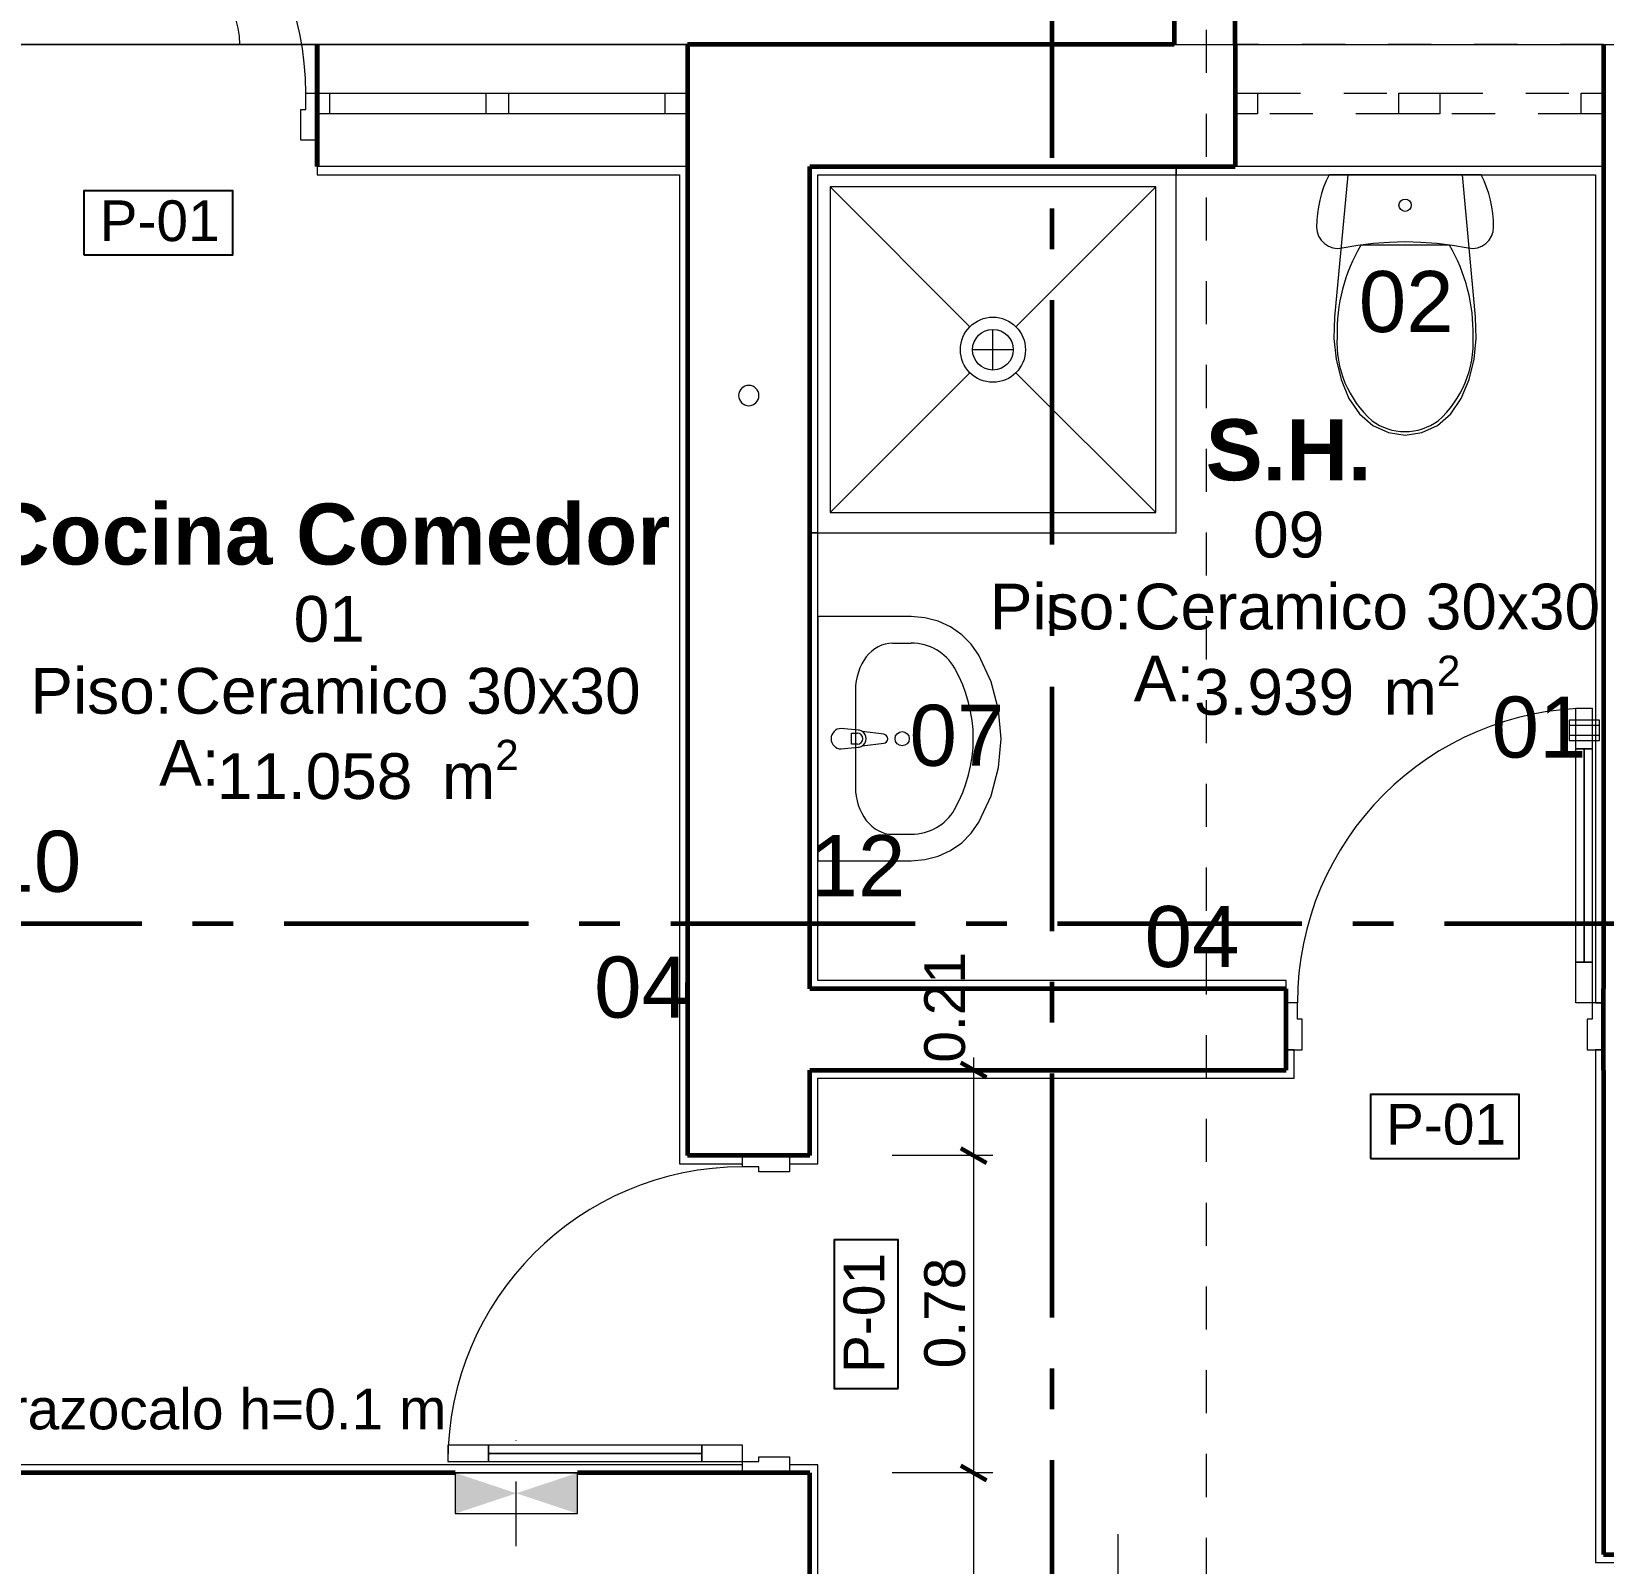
# Model space of a CAD drawing. Header units: metres. Extents: x -41 to 412, y -15 to 25.
# Drawn here: x -17.749 to -13.887, y 13.274 to 17.039 of the extents above; entities that cross this region are included whole.
import ezdxf

# ---------------------------------------------------------------- set-up
doc = ezdxf.new("R2010")
doc.units = ezdxf.units.M
doc.header["$MEASUREMENT"] = 0
for name, pattern in [('Dashed', [0.211667, 0.105833, -0.105833]), ('Dot & Dashed', [0.335139, 0.15875, -0.088194, 0, -0.088194]), ('Hidden Line', [0.15875, 0.105833, -0.052917]), ('Linea punta', [0.85, 0.6, -0.125, 0, -0.125])]:
    doc.linetypes.add(name, pattern=pattern)
for name, color, linetype in [('Annotation - Label', 7, 'Continuous'), ('Dimensioning - General', 7, 'Continuous'), ('Interior - Furniture', 7, 'Continuous'), ('Interior - Lamp', 7, 'Continuous'), ('Interior - Stair & Railing', 7, 'Continuous'), ('Marker - Section', 7, 'Continuous'), ('Model Unit - Zone', 7, 'Continuous'), ('Shell - Roof', 7, 'Continuous'), ('Structural - Bearing', 7, 'Continuous')]:
    doc.layers.add(name, color=color, linetype=linetype)
doc.styles.add('GENERATED_STYLE_1', font='')
doc.styles.add('GENERATED_STYLE_2', font='arial.ttf')
doc.styles.get('GENERATED_STYLE_1').set_extended_font_data('Arial', bold=True)
doc.dimstyles.new('GENERATED_STYLE__3', dxfattribs={"dimtxt": 0.1, "dimasz": 0.0475, "dimexe": 0.18, "dimexo": 0.2, "dimgap": 0.09, "dimtad": 1, "dimzin": 0, "dimdsep": 46, "dimtxsty": 'GENERATED_STYLE_2', "dimblk": 'ARROWHEAD_2', "dimblk1": 'ARROWHEAD_2', "dimblk2": 'ARROWHEAD_2', "dimcen": 0.09, "dimclrd": 256, "dimclre": 256, "dimclrt": 5, "dimazin": 0, "dimtfac": 1, "dimtdec": 4, "dimtmove": 0, "dimatfit": 3, "dimfxl": 1, "dimtolj": 1, "dimtzin": 0, "dimarcsym": 0})
doc.dimstyles.new('GENERATED_STYLE__4', dxfattribs={"dimtxt": 0.1, "dimasz": 0.0475, "dimexe": 0.18, "dimexo": 0.2, "dimgap": 0.09, "dimtad": 1, "dimtih": 1, "dimtoh": 1, "dimzin": 0, "dimdsep": 46, "dimtxsty": 'GENERATED_STYLE_2', "dimblk": 'ARROWHEAD_2', "dimblk1": 'ARROWHEAD_2', "dimblk2": 'ARROWHEAD_2', "dimcen": 0.09, "dimclrd": 256, "dimclre": 256, "dimclrt": 5, "dimazin": 0, "dimtfac": 1, "dimtdec": 4, "dimtmove": 0, "dimatfit": 3, "dimfxl": 1, "dimtolj": 1, "dimtzin": 0, "dimarcsym": 0})
doc.dimstyles.new('GENERATED_STYLE__6', dxfattribs={"dimtxt": 0.18, "dimasz": 0.1368, "dimexe": 0.18, "dimexo": 0.0625, "dimgap": 0.09, "dimtad": 0, "dimtih": 1, "dimtoh": 1, "dimdec": 4, "dimzin": 0, "dimdsep": 46, "dimcen": 0.09, "dimadec": 0, "dimazin": 0, "dimtfac": 1, "dimtdec": 4, "dimtmove": 0, "dimatfit": 3, "dimldrblk": 'ARROWHEAD_11', "dimfxl": 1, "dimtolj": 1, "dimtzin": 0, "dimarcsym": 0})

# ---------------------------------------------------------------- blocks, each defined once
blk = doc.blocks.new('*D30')
at = {"layer": 'Dimensioning - General', "color": 7, "linetype": 'Continuous', "lineweight": 60, "transparency": 16777216}
for p, q in [((-20.2912, 16.725), (-20.2287, 16.6889)), ((-20.2912, 13.515), (-20.2287, 13.4789))]:
    blk.add_line(p, q, dxfattribs=at)
at = {"layer": 'Dimensioning - General', "color": 151, "linetype": 'Continuous', "lineweight": 20, "true_color": 0x80c2ff, "transparency": 16777216}
for p, q in [((-20.0599, 16.7069), (-20.3068, 16.7069)), ((-20.2599, 13.4969), (-20.2599, 16.7069)), ((-20.0599, 13.4969), (-20.3068, 13.4969))]:
    blk.add_line(p, q, dxfattribs=at)
at = {"layer": 'Dimensioning - General', "color": 5, "lineweight": 25, "transparency": 16777216, "insert": (-20.2799, 14.9689), "char_height": 0.1, "attachment_point": 7, "rotation": 90, "style": 'GENERATED_STYLE_2'}
blk.add_mtext('\\A1;3.21', dxfattribs=at)
blk = doc.blocks.new('ARROWHEAD_2')
at = {"color": 0, "linetype": 'Continuous', "lineweight": 0}
for p, q in [((0, 0), (-1, 0)), ((-0.378, -0.655), (0.378, 0.655))]:
    blk.add_line(p, q, dxfattribs=at)
blk = doc.blocks.new('*D31')
at = {"layer": 'Dimensioning - General', "color": 151, "linetype": 'Continuous', "lineweight": 20, "true_color": 0x80c2ff, "transparency": 16777216}
for p, q in [((-20.0599, 17.0069), (-20.3068, 17.0069)), ((-20.2599, 16.7069), (-20.2599, 17.0069)), ((-20.0599, 16.7069), (-20.3068, 16.7069))]:
    blk.add_line(p, q, dxfattribs=at)
at = {"layer": 'Dimensioning - General', "color": 7, "linetype": 'Continuous', "lineweight": 60, "transparency": 16777216}
for p, q in [((-20.2912, 17.025), (-20.2287, 16.9889)), ((-20.2912, 16.725), (-20.2287, 16.6889))]:
    blk.add_line(p, q, dxfattribs=at)
at = {"layer": 'Dimensioning - General', "color": 5, "lineweight": 25, "transparency": 16777216, "insert": (-20.2799, 16.7618), "char_height": 0.1, "attachment_point": 7, "rotation": 90, "style": 'GENERATED_STYLE_2'}
blk.add_mtext('\\A1;0.3', dxfattribs=at)
blk = doc.blocks.new('*D32')
at = {"layer": 'Dimensioning - General', "color": 7, "linetype": 'Continuous', "lineweight": 60, "transparency": 16777216}
for p, q in [((-20.2912, 19.8658), (-20.2287, 19.8297)), ((-20.2912, 17.025), (-20.2287, 16.9889))]:
    blk.add_line(p, q, dxfattribs=at)
at = {"layer": 'Dimensioning - General', "color": 151, "linetype": 'Continuous', "lineweight": 20, "true_color": 0x80c2ff, "transparency": 16777216}
for p, q in [((-20.0599, 19.8478), (-20.3068, 19.8478)), ((-20.2599, 17.0069), (-20.2599, 19.8478)), ((-20.0599, 17.0069), (-20.3068, 17.0069))]:
    blk.add_line(p, q, dxfattribs=at)
at = {"layer": 'Dimensioning - General', "color": 5, "lineweight": 25, "transparency": 16777216, "char_height": 0.1, "attachment_point": 7, "rotation": 90, "style": 'GENERATED_STYLE_2'}
for s, insert in [('\\A1;0.15', (-20.2799, 19.5637)), ('\\A1;2.84', (-20.2799, 18.2943))]:
    blk.add_mtext(s, dxfattribs=dict(at, insert=insert))
blk = doc.blocks.new('*D34')
at = {"layer": 'Dimensioning - General', "color": 7, "linetype": 'Continuous', "lineweight": 60, "transparency": 16777216}
for p, q in [((-14.7744, 17.4711), (-14.8104, 17.4086)), ((-13.8694, 17.4711), (-13.9054, 17.4086))]:
    blk.add_line(p, q, dxfattribs=at)
at = {"layer": 'Dimensioning - General', "color": 151, "linetype": 'Continuous', "lineweight": 20, "true_color": 0x80c2ff, "transparency": 16777216}
for p, q in [((-14.7924, 17.2399), (-14.7924, 17.4867)), ((-13.8874, 17.2399), (-13.8874, 17.4867)), ((-14.823, 17.4399), (-14.7924, 17.4399)), ((-14.7924, 17.4399), (-13.8874, 17.4399))]:
    blk.add_line(p, q, dxfattribs=at)
at = {"layer": 'Dimensioning - General', "color": 5, "lineweight": 25, "transparency": 16777216, "insert": (-14.4729, 17.4599), "char_height": 0.1, "attachment_point": 7, "style": 'GENERATED_STYLE_2'}
blk.add_mtext('\\A1;0.91', dxfattribs=at)
blk = doc.blocks.new('*D35')
at = {"layer": 'Dimensioning - General', "color": 7, "linetype": 'Continuous', "lineweight": 60, "transparency": 16777216}
for p, q in [((-13.8694, 17.4711), (-13.9054, 17.4086)), ((-13.5694, 17.4711), (-13.6054, 17.4086))]:
    blk.add_line(p, q, dxfattribs=at)
at = {"layer": 'Dimensioning - General', "color": 151, "linetype": 'Continuous', "lineweight": 20, "true_color": 0x80c2ff, "transparency": 16777216}
for p, q in [((-13.8874, 17.2399), (-13.8874, 17.4867)), ((-13.5874, 17.2399), (-13.5874, 17.4867)), ((-13.8874, 17.4399), (-13.5874, 17.4399))]:
    blk.add_line(p, q, dxfattribs=at)
at = {"layer": 'Dimensioning - General', "color": 5, "lineweight": 25, "transparency": 16777216, "insert": (-13.8325, 17.4599), "char_height": 0.1, "attachment_point": 7, "style": 'GENERATED_STYLE_2'}
blk.add_mtext('\\A1;0.3', dxfattribs=at)
blk = doc.blocks.new('*D42')
at = {"layer": 'Dimensioning - General', "color": 151, "linetype": 'Continuous', "lineweight": 20, "true_color": 0x80c2ff, "transparency": 16777216}
for p, q in [((-15.3879, 13.4969), (-15.6347, 13.4969)), ((-15.4347, 11.4669), (-15.4347, 13.4969)), ((-15.3879, 11.4669), (-15.6347, 11.4669))]:
    blk.add_line(p, q, dxfattribs=at)
at = {"layer": 'Dimensioning - General', "color": 7, "linetype": 'Continuous', "lineweight": 60, "transparency": 16777216}
for p, q in [((-15.466, 13.515), (-15.4035, 13.4789)), ((-15.466, 11.485), (-15.4035, 11.4489))]:
    blk.add_line(p, q, dxfattribs=at)
at = {"layer": 'Dimensioning - General', "color": 5, "lineweight": 25, "transparency": 16777216, "insert": (-15.4547, 12.3489), "char_height": 0.1, "attachment_point": 7, "rotation": 90, "style": 'GENERATED_STYLE_2'}
blk.add_mtext('\\A1;2.03', dxfattribs=at)
blk = doc.blocks.new('*D43')
at = {"layer": 'Dimensioning - General', "color": 7, "linetype": 'Continuous', "lineweight": 60, "transparency": 16777216}
for p, q in [((-15.466, 14.295), (-15.4035, 14.2589)), ((-15.466, 13.515), (-15.4035, 13.4789))]:
    blk.add_line(p, q, dxfattribs=at)
at = {"layer": 'Dimensioning - General', "color": 151, "linetype": 'Continuous', "lineweight": 20, "true_color": 0x80c2ff, "transparency": 16777216}
for p, q in [((-15.3879, 14.2769), (-15.6347, 14.2769)), ((-15.4347, 13.4969), (-15.4347, 14.2769)), ((-15.3879, 13.4969), (-15.6347, 13.4969))]:
    blk.add_line(p, q, dxfattribs=at)
at = {"layer": 'Dimensioning - General', "color": 5, "lineweight": 25, "transparency": 16777216, "insert": (-15.4547, 13.7539), "char_height": 0.1, "attachment_point": 7, "rotation": 90, "style": 'GENERATED_STYLE_2'}
blk.add_mtext('\\A1;0.78', dxfattribs=at)
blk = doc.blocks.new('*D44')
at = {"layer": 'Dimensioning - General', "color": 151, "linetype": 'Continuous', "lineweight": 20, "true_color": 0x80c2ff, "transparency": 16777216}
for p, q in [((-15.3879, 14.4869), (-15.6347, 14.4869)), ((-15.4347, 14.4869), (-15.4347, 14.5175)), ((-15.4347, 14.2769), (-15.4347, 14.4869)), ((-15.3879, 14.2769), (-15.6347, 14.2769))]:
    blk.add_line(p, q, dxfattribs=at)
at = {"layer": 'Dimensioning - General', "color": 7, "linetype": 'Continuous', "lineweight": 60, "transparency": 16777216}
for p, q in [((-15.4035, 14.4689), (-15.466, 14.505)), ((-15.466, 14.295), (-15.4035, 14.2589))]:
    blk.add_line(p, q, dxfattribs=at)
at = {"layer": 'Dimensioning - General', "color": 5, "lineweight": 25, "transparency": 16777216, "insert": (-15.4547, 14.505), "char_height": 0.1, "attachment_point": 7, "rotation": 90, "style": 'GENERATED_STYLE_2'}
blk.add_mtext('\\A1;0.21', dxfattribs=at)
blk = doc.blocks.new('ARROWHEAD_11')
at = {"color": 0, "linetype": 'Continuous', "lineweight": 0}
blk.add_line((0, 0), (-1, 0), dxfattribs=at)
at = {"color": 0, "linetype": 'Continuous', "lineweight": 0, "const_width": 0.25, "flags": 128}
blk.add_lwpolyline([(-0.125, 0, 1), (0.125, 0, 1)], format="xyb", close=True, dxfattribs=at)

msp = doc.modelspace()

# ---------------------------------------------------------------- hatches: boundary and pattern name
at = {"layer": 'Structural - Bearing', "linetype": 'Continuous', "lineweight": 0, "true_color": 0x000000}
for points in [[(-16.5582, 13.4469), (-16.7082, 13.4969), (-16.7082, 13.3969)], [(-16.5582, 13.4469), (-16.4082, 13.3969), (-16.4082, 13.4969)]]:
    msp.add_hatch(color=18, dxfattribs=at).paths.add_polyline_path(points)

# ---------------------------------------------------------------- linework, layer by layer
at = {"layer": 'Interior - Furniture', "color": 6, "linetype": 'Continuous', "lineweight": 20}
for p, q in [((-14.9874, 16.6569), (-15.7874, 16.6569)), ((-15.7874, 16.6569), (-15.7874, 15.8569)), ((-15.7874, 16.6569), (-15.444, 16.3135)), ((-14.9874, 16.6569), (-15.3308, 16.3135)), ((-14.9874, 15.8569), (-14.9874, 16.6569)), ((-14.3749, 16.5139), (-14.4838, 16.5139)), ((-14.266, 16.5139), (-14.3749, 16.5139)), ((-15.3874, 16.2069), (-15.3874, 16.3069)), ((-15.3374, 16.2569), (-15.4374, 16.2569)), ((-15.7874, 15.8569), (-15.444, 16.2003)), ((-14.9874, 15.8569), (-15.3308, 16.2003)), ((-15.7874, 15.8569), (-14.9874, 15.8569)), ((-15.6341, 15.5358), (-15.5883, 15.5358)), ((-15.7251, 15.4199), (-15.7251, 15.1822)), ((-15.7352, 15.3147), (-15.7203, 15.3147)), ((-15.7352, 15.2875), (-15.7352, 15.3147)), ((-15.7203, 15.2875), (-15.7352, 15.2875)), ((-15.6341, 15.0663), (-15.5883, 15.0663))]:
    msp.add_line(p, q, dxfattribs=at)
at = {"layer": 'Interior - Furniture', "color": 104, "linetype": 'Hidden Line', "lineweight": 13, "true_color": 0x029e21}
for p, q in [((-13.8974, 15.3338), (-13.9722, 15.3338)), ((-13.8974, 15.3088), (-13.9722, 15.3088))]:
    msp.add_line(p, q, dxfattribs=at)
at = {"layer": 'Interior - Furniture', "color": 55, "linetype": 'Continuous', "lineweight": 13, "true_color": 0xa2a233}
for p, q in [((-15.8374, 15.0405), (-15.8374, 15.0403)), ((-15.8374, 15.0405), (-15.8344, 15.0405)), ((-15.8374, 15.0403), (-15.8374, 15.0397)), ((-15.8374, 15.0397), (-15.8374, 15.0388)), ((-15.8374, 15.0388), (-15.8374, 15.0376)), ((-15.8374, 15.0376), (-15.8374, 15.0361)), ((-15.8374, 15.0361), (-15.8374, 15.0343)), ((-15.8374, 15.0343), (-15.8374, 15.0324)), ((-15.8374, 15.0324), (-15.8374, 15.0305)), ((-15.8374, 15.0305), (-15.8374, 14.9305)), ((-15.8374, 15.0305), (-15.8344, 15.0305)), ((-15.8344, 15.0405), (-15.8344, 15.0403)), ((-15.8344, 15.0403), (-15.8344, 15.0397)), ((-15.8344, 15.0397), (-15.8344, 15.0388)), ((-15.8344, 15.0388), (-15.8344, 15.0376)), ((-15.8344, 15.0376), (-15.8344, 15.0361)), ((-15.8344, 15.0361), (-15.8344, 15.0343)), ((-15.8344, 15.0343), (-15.8344, 15.0324)), ((-15.8344, 15.0324), (-15.8344, 15.0305)), ((-15.8344, 15.0305), (-15.8344, 14.9305)), ((-15.8334, 15.0157), (-15.8344, 15.0157)), ((-15.8344, 14.9817), (-15.8344, 15.0157)), ((-15.8334, 14.9817), (-15.8334, 15.0157)), ((-15.8334, 14.9817), (-15.8344, 14.9817)), ((-15.8334, 14.9797), (-15.8344, 14.9797)), ((-15.8344, 14.9457), (-15.8344, 14.9797)), ((-15.8334, 14.9457), (-15.8344, 14.9457)), ((-15.8334, 14.9457), (-15.8334, 14.9797)), ((-15.8374, 14.9305), (-15.8374, 14.9285)), ((-15.8374, 14.9305), (-15.8344, 14.9305)), ((-15.8374, 14.9285), (-15.8374, 14.9267)), ((-15.8374, 14.9267), (-15.8374, 14.9249)), ((-15.8374, 14.9249), (-15.8374, 14.9234)), ((-15.8374, 14.9234), (-15.8374, 14.9222)), ((-15.8374, 14.9222), (-15.8374, 14.9213)), ((-15.8374, 14.9213), (-15.8374, 14.9207)), ((-15.8374, 14.9207), (-15.8374, 14.9205)), ((-15.8374, 14.9205), (-15.8344, 14.9205)), ((-15.8344, 14.9305), (-15.8344, 14.9285)), ((-15.8344, 14.9285), (-15.8344, 14.9267)), ((-15.8344, 14.9267), (-15.8344, 14.9249)), ((-15.8344, 14.9249), (-15.8344, 14.9234)), ((-15.8344, 14.9234), (-15.8344, 14.9222)), ((-15.8344, 14.9222), (-15.8344, 14.9213)), ((-15.8344, 14.9213), (-15.8344, 14.9207)), ((-15.8344, 14.9207), (-15.8344, 14.9205)), ((-16.1404, 14.7222), (-16.1404, 14.7221)), ((-16.1374, 14.7222), (-16.1404, 14.7222)), ((-16.1404, 14.7221), (-16.1404, 14.7215)), ((-16.1404, 14.7215), (-16.1404, 14.7206)), ((-16.1404, 14.7206), (-16.1404, 14.7193)), ((-16.1404, 14.7193), (-16.1404, 14.7178)), ((-16.1404, 14.7178), (-16.1404, 14.7161)), ((-16.1404, 14.7161), (-16.1404, 14.7142)), ((-16.1404, 14.7142), (-16.1404, 14.7122)), ((-16.1374, 14.7222), (-16.1374, 14.7221)), ((-16.1374, 14.7221), (-16.1374, 14.7215)), ((-16.1374, 14.7215), (-16.1374, 14.7206)), ((-16.1374, 14.7206), (-16.1374, 14.7193)), ((-16.1374, 14.7193), (-16.1374, 14.7178)), ((-16.1374, 14.7178), (-16.1374, 14.7161)), ((-16.1374, 14.7161), (-16.1374, 14.7142)), ((-16.1374, 14.7142), (-16.1374, 14.7122)), ((-16.1414, 14.6624), (-16.1414, 14.7024)), ((-16.1414, 14.7024), (-16.1404, 14.7024)), ((-16.1404, 14.7122), (-16.1404, 14.6522)), ((-16.1374, 14.7122), (-16.1404, 14.7122)), ((-16.1374, 14.7122), (-16.1374, 14.6522)), ((-14.9409, 14.6899), (-14.9407, 14.6899)), ((-14.9409, 14.6869), (-14.9409, 14.6899)), ((-14.9409, 14.6869), (-14.9407, 14.6869)), ((-14.9407, 14.6899), (-14.9402, 14.6899)), ((-14.9407, 14.6869), (-14.9402, 14.6869)), ((-14.9402, 14.6899), (-14.9392, 14.6899)), ((-14.9402, 14.6869), (-14.9392, 14.6869)), ((-14.9392, 14.6899), (-14.938, 14.6899)), ((-14.9392, 14.6869), (-14.938, 14.6869)), ((-14.938, 14.6899), (-14.9365, 14.6899)), ((-14.938, 14.6869), (-14.9365, 14.6869)), ((-14.9365, 14.6899), (-14.9348, 14.6899)), ((-14.9365, 14.6869), (-14.9348, 14.6869)), ((-14.9348, 14.6899), (-14.9329, 14.6899)), ((-14.9348, 14.6869), (-14.9329, 14.6869)), ((-14.9329, 14.6899), (-14.9309, 14.6899)), ((-14.9329, 14.6869), (-14.9309, 14.6869)), ((-14.9309, 14.6899), (-14.8709, 14.6899)), ((-14.9309, 14.6869), (-14.9309, 14.6899)), ((-14.9309, 14.6869), (-14.8709, 14.6869)), ((-14.8811, 14.6909), (-14.9211, 14.6909)), ((-14.9211, 14.6909), (-14.9211, 14.6899)), ((-14.8811, 14.6909), (-14.8811, 14.6899)), ((-14.8709, 14.6899), (-14.869, 14.6899)), ((-14.8709, 14.6869), (-14.8709, 14.6899)), ((-14.8709, 14.6869), (-14.869, 14.6869)), ((-14.869, 14.6899), (-14.8671, 14.6899)), ((-14.869, 14.6869), (-14.8671, 14.6869)), ((-14.8671, 14.6899), (-14.8654, 14.6899)), ((-14.8671, 14.6869), (-14.8654, 14.6869)), ((-14.8654, 14.6899), (-14.8639, 14.6899)), ((-14.8654, 14.6869), (-14.8639, 14.6869)), ((-14.8639, 14.6899), (-14.8626, 14.6899)), ((-14.8639, 14.6869), (-14.8626, 14.6869)), ((-14.8626, 14.6899), (-14.8617, 14.6899)), ((-14.8626, 14.6869), (-14.8617, 14.6869)), ((-14.8617, 14.6899), (-14.8611, 14.6899)), ((-14.8617, 14.6869), (-14.8611, 14.6869)), ((-14.8611, 14.6899), (-14.8609, 14.6899)), ((-14.8611, 14.6869), (-14.8609, 14.6869)), ((-14.8609, 14.6869), (-14.8609, 14.6899)), ((-16.1414, 14.6624), (-16.1404, 14.6624)), ((-16.1404, 14.6522), (-16.1404, 14.6503)), ((-16.1374, 14.6522), (-16.1404, 14.6522)), ((-16.1404, 14.6503), (-16.1404, 14.6484)), ((-16.1404, 14.6484), (-16.1404, 14.6467)), ((-16.1404, 14.6467), (-16.1404, 14.6452)), ((-16.1404, 14.6452), (-16.1404, 14.6439)), ((-16.1404, 14.6439), (-16.1404, 14.643)), ((-16.1404, 14.643), (-16.1404, 14.6424)), ((-16.1404, 14.6424), (-16.1404, 14.6422)), ((-16.1374, 14.6422), (-16.1404, 14.6422)), ((-16.1374, 14.6522), (-16.1374, 14.6503)), ((-16.1374, 14.6503), (-16.1374, 14.6484)), ((-16.1374, 14.6484), (-16.1374, 14.6467)), ((-16.1374, 14.6467), (-16.1374, 14.6452)), ((-16.1374, 14.6452), (-16.1374, 14.6439)), ((-16.1374, 14.6439), (-16.1374, 14.643)), ((-16.1374, 14.643), (-16.1374, 14.6424)), ((-16.1374, 14.6424), (-16.1374, 14.6422))]:
    msp.add_line(p, q, dxfattribs=at)
at = {"layer": 'Interior - Furniture', "color": 7, "linetype": 'Continuous', "lineweight": 13}
msp.add_line((-15.0797, 13.0467), (-15.0797, 13.3467), dxfattribs=at)
at = {"layer": 'Interior - Furniture', "color": 6, "linetype": 'Continuous', "lineweight": 20, "flags": 128}
for points in [[(-14.9374, 15.8069), (-14.9374, 16.7069), (-15.8374, 16.7069), (-15.8374, 15.8069)], [(-14.5617, 16.6869), (-14.5688, 16.6718), (-14.575, 16.6564), (-14.5803, 16.6406), (-14.5846, 16.6245), (-14.588, 16.6082), (-14.5905, 16.5917), (-14.5919, 16.5751), (-14.5924, 16.5584), (-14.5911, 16.5469), (-14.5873, 16.5359), (-14.5812, 16.5261), (-14.5731, 16.5178), (-14.5634, 16.5115), (-14.5525, 16.5074), (-14.541, 16.5059), (-14.5294, 16.507), (-14.4911, 16.5137), (-14.4525, 16.5186), (-14.4138, 16.5215), (-14.3749, 16.5225), (-14.336, 16.5215), (-14.2973, 16.5186), (-14.2587, 16.5137), (-14.2204, 16.507), (-14.2088, 16.5059), (-14.1973, 16.5074), (-14.1864, 16.5115), (-14.1767, 16.5178), (-14.1686, 16.5261), (-14.1625, 16.5359), (-14.1587, 16.5469), (-14.1574, 16.5584), (-14.1579, 16.5751), (-14.1594, 16.5917), (-14.1618, 16.6082), (-14.1652, 16.6245), (-14.1695, 16.6406), (-14.1748, 16.6564), (-14.181, 16.6718), (-14.1881, 16.6869)], [(-14.5443, 16.2335), (-14.5319, 16.1837), (-14.5129, 16.1368), (-14.4873, 16.0996), (-14.4543, 16.0711), (-14.416, 16.0531), (-14.3749, 16.0469), (-14.3339, 16.0531), (-14.2955, 16.0711), (-14.2625, 16.0996), (-14.2369, 16.1368), (-14.2179, 16.1837), (-14.2055, 16.2335), (-14.2, 16.2848), (-14.2016, 16.3365), (-14.2339, 16.6869), (-14.5159, 16.6869), (-14.5483, 16.3365), (-14.5498, 16.2848)], [(-15.8174, 15.0011), (-15.5883, 15.0011), (-15.5546, 15.004), (-15.5219, 15.0125), (-15.4914, 15.0266), (-15.464, 15.0456), (-15.4405, 15.0689), (-15.4218, 15.0959), (-15.3919, 15.1611), (-15.3736, 15.2301), (-15.3674, 15.3011), (-15.3736, 15.372), (-15.3919, 15.441), (-15.4218, 15.5062), (-15.4405, 15.5332), (-15.464, 15.5566), (-15.4914, 15.5756), (-15.5219, 15.5896), (-15.5546, 15.5982), (-15.5883, 15.6011), (-15.8174, 15.6011)]]:
    msp.add_lwpolyline(points, close=True, dxfattribs=at)
at = {"layer": 'Interior - Furniture', "color": 95, "linetype": 'Continuous', "lineweight": 15, "true_color": 0x41c341, "flags": 128}
msp.add_lwpolyline([(-15.9871, 16.1693, 1), (-15.9871, 16.1193, 1)], format="xyb", close=True, dxfattribs=at)
at = {"layer": 'Interior - Furniture', "color": 104, "linetype": 'Continuous', "lineweight": 13, "true_color": 0x029e21, "flags": 128}
msp.add_lwpolyline([(-13.8974, 15.2963), (-13.8974, 15.3463), (-13.9722, 15.3463), (-13.9722, 15.2963)], close=True, dxfattribs=at)
at = {"layer": 'Interior - Furniture', "color": 6, "linetype": 'Continuous', "lineweight": 20, "flags": 128}
msp.add_lwpolyline([(-15.7601, 15.2761), (-15.7181, 15.2801, 0.12102), (-15.7086, 15.2833), (-15.6557, 15.29, 0.882566), (-15.6557, 15.3122), (-15.7086, 15.3188, 0.12102), (-15.7181, 15.3221), (-15.7601, 15.3261, 1)], format="xyb", close=True, dxfattribs=at)
at = {"layer": 'Interior - Furniture', "color": 6, "linetype": 'Continuous', "lineweight": 20}
for centre, radius in [((-15.3874, 16.2569), 0.08), ((-15.3874, 16.2569), 0.05), ((-15.6103, 15.3011), 0.0175)]:
    msp.add_circle(centre, radius, dxfattribs=at)
for centre, radius, start, end in [((-15.7203, 15.3011), 0.0136, 270, 90), ((-15.72, 15.3011), 0.0211, 302.771, 57.229)]:
    msp.add_arc(centre, radius, start, end, dxfattribs=at)
msp.add_ellipse((-14.3749, 16.6119), major_axis=(0.015, 0), ratio=0.999724, dxfattribs=at)
for centre, major_axis, ratio, start_param, end_param in [((-14.1168, 16.299), (0, 0.4255), 0.999377, 1.041392, 1.594412), ((-14.633, 16.299), (0, 0.4255), 0.999377, 4.688771, 5.241791), ((-14.2854, 16.2746), (0, 0.2571), 0.999377, 1.515065, 2.415654), ((-14.4644, 16.2746), (0, 0.2571), 0.999377, 3.867528, 4.768116), ((-14.3741, 16.1942), (0, 0.1386), 0.999377, 2.509088, 3.135732), ((-14.3757, 16.1942), (0, 0.1386), 0.999377, 3.147454, 3.774097), ((-15.6341, 15.4198), (0, 0.1161), 0.783646, 0, 1.570796), ((-15.5883, 15.4199), (0.1212, 0), 0.956522, 0.496975, 1.570796), ((-15.8174, 15.3011), (0.3818, 0), 0.956522, 5.78621, 6.78016), ((-15.6341, 15.1824), (0, 0.1161), 0.783646, 1.570796, 3.141593), ((-15.5883, 15.1822), (0.1212, 0), 0.956522, 4.712389, 5.78621)]:
    msp.add_ellipse(centre, major_axis=major_axis, ratio=ratio, start_param=start_param, end_param=end_param, dxfattribs=at)
at = {"layer": 'Interior - Lamp', "color": 2, "linetype": 'Dashed', "lineweight": 13, "true_color": 0xffeb28, "flags": 128}
msp.add_lwpolyline([(-17.2374, 17.0069, 1), (-17.6374, 17.0069)], format="xyb", close=True, dxfattribs=at)
at = {"layer": 'Interior - Stair & Railing', "color": 161, "linetype": 'Continuous', "lineweight": 13, "true_color": 0xaaaaff}
for p, q in [((-16.1374, 16.7069), (-17.0474, 16.7069)), ((-17.0474, 16.7069), (-17.0474, 16.6869)), ((-17.0474, 16.6869), (-16.1574, 16.6869)), ((-16.1574, 16.6869), (-16.1574, 14.2569)), ((-16.1374, 14.2769), (-16.1374, 16.7069)), ((-14.9374, 16.7069), (-15.8374, 16.7069)), ((-15.8374, 16.7069), (-15.8374, 15.8069)), ((-15.8174, 16.6869), (-14.9374, 16.6869)), ((-15.8174, 15.8069), (-15.8174, 16.6869)), ((-14.9374, 16.6869), (-14.9374, 16.7069)), ((-13.8874, 16.7069), (-14.9374, 16.7069)), ((-14.9374, 16.7069), (-14.9374, 16.6869)), ((-14.9374, 16.6869), (-13.9074, 16.6869)), ((-13.9074, 16.6869), (-13.9074, 14.6519)), ((-13.8874, 14.6519), (-13.8874, 16.7069)), ((-15.8174, 15.8069), (-15.8374, 15.8069)), ((-15.8374, 15.8069), (-15.8374, 14.6869)), ((-15.8374, 15.8069), (-15.8174, 15.8069)), ((-15.8174, 14.7069), (-15.8174, 15.8069)), ((-15.8374, 14.6869), (-14.6674, 14.6869)), ((-14.6674, 14.7069), (-15.8174, 14.7069)), ((-14.6674, 14.6869), (-14.6674, 14.7069)), ((-13.9074, 14.6519), (-13.8874, 14.6519)), ((-14.6474, 14.5369), (-14.6674, 14.5369)), ((-14.6674, 14.5369), (-14.6674, 14.4869)), ((-14.6474, 14.4669), (-14.6474, 14.5369)), ((-13.8874, 14.5369), (-13.9074, 14.5369)), ((-13.9074, 14.5369), (-13.9074, 13.2769)), ((-13.8874, 13.2969), (-13.8874, 14.5369)), ((-14.6674, 14.4869), (-15.8374, 14.4869)), ((-15.8374, 14.4869), (-15.8374, 14.2769)), ((-15.8174, 14.4669), (-14.6474, 14.4669)), ((-15.8174, 14.2569), (-15.8174, 14.4669)), ((-16.1574, 14.2569), (-16.0024, 14.2569)), ((-16.0024, 14.2769), (-16.1374, 14.2769)), ((-16.0024, 14.2569), (-16.0024, 14.2769)), ((-15.8374, 14.2769), (-15.8874, 14.2769)), ((-15.8874, 14.2769), (-15.8874, 14.2569)), ((-15.8874, 14.2569), (-15.8174, 14.2569)), ((-15.8874, 13.5169), (-15.8874, 13.4969)), ((-15.8174, 13.5169), (-15.8874, 13.5169)), ((-15.8174, 11.4469), (-15.8174, 13.5169)), ((-15.8874, 13.4969), (-15.8374, 13.4969)), ((-15.8374, 13.4969), (-15.8374, 11.4669)), ((-13.5874, 13.2969), (-13.8874, 13.2969)), ((-13.9074, 13.2769), (-13.5674, 13.2769))]:
    msp.add_line(p, q, dxfattribs=at)
at = {"layer": 'Interior - Stair & Railing', "color": 161, "linetype": 'Continuous', "lineweight": 13, "true_color": 0xaaaaff, "flags": 128}
msp.add_lwpolyline([(-18.9824, 13.5169), (-18.9824, 13.4969), (-16.0024, 13.4969), (-16.0024, 13.5169)], close=True, dxfattribs=at)
at = {"layer": 'Marker - Section', "color": 7, "linetype": 'Linea punta', "lineweight": 60}
for p, q in [((-15.2424, 21.1286), (-15.2424, 6.5569)), ((-20.9285, 14.8469), (-8.5107, 14.8469))]:
    msp.add_line(p, q, dxfattribs=at)
at = {"layer": 'Shell - Roof', "color": 23, "linetype": 'Hidden Line', "lineweight": 13, "true_color": 0xbf8080, "flags": 128}
msp.add_lwpolyline([(-14.8624, 7.0569), (-14.8624, 17.9069)], dxfattribs=at)
at = {"layer": 'Structural - Bearing', "color": 30, "linetype": 'Continuous', "lineweight": 18, "true_color": 0xff6600}
for p, q in [((-16.1374, 17.0069), (-17.0474, 17.0069)), ((-17.0174, 16.8869), (-16.6324, 16.8869)), ((-16.5774, 16.8869), (-16.1924, 16.8869)), ((-16.6324, 16.8369), (-17.0174, 16.8369)), ((-16.1924, 16.8369), (-16.5774, 16.8369)), ((-16.1374, 16.7069), (-17.0474, 16.7069)), ((-13.9554, 15.2759), (-13.9554, 15.3759)), ((-13.9554, 15.3759), (-13.9154, 15.3759)), ((-13.9154, 15.3759), (-13.9154, 15.2759)), ((-13.9154, 15.2759), (-13.9554, 15.2759)), ((-13.9354, 15.2759), (-13.9354, 14.7519)), ((-13.9554, 14.6519), (-13.9554, 14.7519)), ((-13.9554, 14.7519), (-13.9154, 14.7519)), ((-13.9154, 14.7519), (-13.9154, 14.6519)), ((-13.9154, 14.6519), (-13.9554, 14.6519)), ((-16.6264, 13.5649), (-16.7264, 13.5649)), ((-16.7264, 13.5649), (-16.7264, 13.5249)), ((-16.6264, 13.5249), (-16.6264, 13.5649)), ((-16.0024, 13.5649), (-16.1024, 13.5649)), ((-16.1024, 13.5649), (-16.1024, 13.5249)), ((-16.0024, 13.5249), (-16.0024, 13.5649)), ((-16.7264, 13.5249), (-16.6264, 13.5249)), ((-16.6264, 13.5449), (-16.1024, 13.5449)), ((-16.1024, 13.5249), (-16.0024, 13.5249))]:
    msp.add_line(p, q, dxfattribs=at)
at = {"layer": 'Structural - Bearing', "color": 7, "linetype": 'Continuous', "lineweight": 60}
for p, q in [((-17.0474, 17.0069), (-17.0474, 16.8869)), ((-17.0474, 16.8869), (-17.0474, 17.0069)), ((-16.1374, 17.0069), (-16.1374, 16.8869)), ((-16.1374, 17.0069), (-16.1374, 16.8869)), ((-14.7924, 17.0069), (-14.7924, 16.8869)), ((-13.8874, 17.0069), (-13.8874, 16.8869)), ((-17.0474, 16.8869), (-17.0474, 16.8369)), ((-17.0474, 16.8869), (-17.0474, 16.8369)), ((-17.0474, 16.7719), (-17.0474, 16.8869)), ((-17.0474, 16.7719), (-17.0474, 16.8869)), ((-16.1374, 16.8869), (-16.1374, 16.8369)), ((-16.1374, 16.8869), (-16.1374, 16.8369)), ((-16.1374, 16.8869), (-16.1374, 16.8369)), ((-14.7924, 16.8869), (-14.7924, 16.8369)), ((-13.8874, 16.8869), (-13.8874, 16.8369)), ((-17.0474, 16.8369), (-17.0474, 16.7069)), ((-16.1374, 16.8369), (-16.1374, 16.7069)), ((-16.1374, 16.8369), (-16.1374, 16.7069)), ((-14.7924, 16.8369), (-14.7924, 16.7069)), ((-13.8874, 16.8369), (-13.8874, 16.7069)), ((-17.0474, 16.7069), (-17.0474, 16.7719)), ((-14.6674, 14.6519), (-14.6674, 14.6869)), ((-14.6674, 14.6519), (-14.6674, 14.6869)), ((-13.8874, 14.6519), (-13.8874, 14.6869)), ((-13.8874, 14.6519), (-13.8874, 14.6869)), ((-14.6674, 14.5369), (-14.6674, 14.6519)), ((-14.6674, 14.5369), (-14.6674, 14.6519)), ((-14.6674, 14.5369), (-14.6674, 14.6519)), ((-13.8874, 14.5369), (-13.8874, 14.6519)), ((-13.8874, 14.5369), (-13.8874, 14.6519)), ((-13.8874, 14.5369), (-13.8874, 14.6519)), ((-14.6674, 14.4869), (-14.6674, 14.5369)), ((-14.6674, 14.4869), (-14.6674, 14.5369)), ((-13.8874, 14.4869), (-13.8874, 14.5369)), ((-13.8874, 14.4869), (-13.8874, 14.5369)), ((-16.0024, 14.2769), (-16.1374, 14.2769)), ((-16.0024, 14.2769), (-16.1374, 14.2769)), ((-15.8874, 14.2769), (-16.0024, 14.2769)), ((-15.8874, 14.2769), (-16.0024, 14.2769)), ((-15.8874, 14.2769), (-16.0024, 14.2769)), ((-15.8374, 14.2769), (-15.8874, 14.2769)), ((-15.8374, 14.2769), (-15.8874, 14.2769)), ((-16.0024, 13.4969), (-16.1374, 13.4969)), ((-16.0024, 13.4969), (-16.1374, 13.4969)), ((-15.8874, 13.4969), (-16.0024, 13.4969)), ((-15.8874, 13.4969), (-16.0024, 13.4969)), ((-15.8874, 13.4969), (-16.0024, 13.4969)), ((-15.8374, 13.4969), (-15.8874, 13.4969)), ((-15.8374, 13.4969), (-15.8874, 13.4969)), ((-13.8874, 13.2969), (-13.5874, 13.2969)), ((-13.8874, 13.2969), (-13.5874, 13.2969))]:
    msp.add_line(p, q, dxfattribs=at)
at = {"layer": 'Structural - Bearing', "color": 30, "linetype": 'Dashed', "lineweight": 18, "true_color": 0xff6600}
for p, q in [((-13.8874, 17.0069), (-14.7924, 17.0069)), ((-14.7374, 16.8869), (-14.3899, 16.8869)), ((-14.2899, 16.8869), (-13.9424, 16.8869)), ((-14.3899, 16.8369), (-14.7374, 16.8369)), ((-13.9424, 16.8369), (-14.2899, 16.8369)), ((-13.8874, 16.7069), (-14.7924, 16.7069))]:
    msp.add_line(p, q, dxfattribs=at)
at = {"layer": 'Structural - Bearing', "color": 7, "linetype": 'Dashed', "lineweight": 60}
for p, q in [((-14.7924, 17.0069), (-14.7924, 16.8869)), ((-13.8874, 17.0069), (-13.8874, 16.8869)), ((-14.7924, 16.8869), (-14.7924, 16.8369)), ((-14.7924, 16.8869), (-14.7924, 16.8369)), ((-13.8874, 16.8869), (-13.8874, 16.8369)), ((-13.8874, 16.8869), (-13.8874, 16.8369)), ((-14.7924, 16.8369), (-14.7924, 16.7069)), ((-13.8874, 16.8369), (-13.8874, 16.7069))]:
    msp.add_line(p, q, dxfattribs=at)
at = {"layer": 'Structural - Bearing', "color": 30, "linetype": 'Continuous', "lineweight": 20, "true_color": 0xff6600}
for p, q in [((-17.0754, 16.8469), (-17.0754, 16.8869)), ((-17.0754, 16.8869), (-17.0474, 16.8869)), ((-17.0474, 16.8869), (-17.0174, 16.8869)), ((-17.0474, 16.8869), (-17.0474, 16.7719)), ((-17.0174, 16.8869), (-17.0174, 16.8369)), ((-16.6324, 16.8369), (-16.6324, 16.8869)), ((-16.6324, 16.8869), (-16.6174, 16.8869)), ((-16.6174, 16.8869), (-16.5774, 16.8869)), ((-16.5774, 16.8869), (-16.5774, 16.8369)), ((-16.1924, 16.8369), (-16.1924, 16.8869)), ((-16.1924, 16.8869), (-16.1374, 16.8869)), ((-17.0874, 16.7719), (-17.0874, 16.8469)), ((-17.0874, 16.8469), (-17.0754, 16.8469)), ((-17.0174, 16.8369), (-17.0474, 16.8369)), ((-16.6174, 16.8369), (-16.6324, 16.8369)), ((-16.5774, 16.8369), (-16.6174, 16.8369)), ((-16.1374, 16.8369), (-16.1924, 16.8369)), ((-17.0474, 16.7719), (-17.0874, 16.7719)), ((-14.6394, 14.6519), (-14.6674, 14.6519)), ((-14.6674, 14.6519), (-14.6674, 14.5369)), ((-14.6394, 14.6119), (-14.6394, 14.6519)), ((-13.8874, 14.6519), (-13.9154, 14.6519)), ((-13.9154, 14.6519), (-13.9154, 14.6119)), ((-13.8874, 14.5369), (-13.8874, 14.6519)), ((-14.6274, 14.6119), (-14.6394, 14.6119)), ((-14.6274, 14.5369), (-14.6274, 14.6119)), ((-13.9154, 14.6119), (-13.9274, 14.6119)), ((-13.9274, 14.6119), (-13.9274, 14.5369)), ((-14.6674, 14.5369), (-14.6274, 14.5369)), ((-13.9274, 14.5369), (-13.8874, 14.5369)), ((-16.0024, 14.2489), (-16.0024, 14.2769)), ((-16.0024, 14.2769), (-15.8874, 14.2769)), ((-15.8874, 14.2769), (-15.8874, 14.2369)), ((-15.9624, 14.2489), (-16.0024, 14.2489)), ((-15.9624, 14.2369), (-15.9624, 14.2489)), ((-15.8874, 14.2369), (-15.9624, 14.2369)), ((-16.0024, 13.4969), (-16.0024, 13.5249)), ((-16.0024, 13.5249), (-15.9624, 13.5249)), ((-15.9624, 13.5249), (-15.9624, 13.5369)), ((-15.9624, 13.5369), (-15.8874, 13.5369)), ((-15.8874, 13.5369), (-15.8874, 13.4969)), ((-15.8874, 13.4969), (-16.0024, 13.4969))]:
    msp.add_line(p, q, dxfattribs=at)
at = {"layer": 'Structural - Bearing', "color": 30, "linetype": 'Dashed', "lineweight": 20, "true_color": 0xff6600}
for p, q in [((-14.7924, 16.8869), (-14.7374, 16.8869)), ((-14.7374, 16.8869), (-14.7374, 16.8369)), ((-14.3899, 16.8369), (-14.3899, 16.8869)), ((-14.3899, 16.8869), (-14.3399, 16.8869)), ((-14.3399, 16.8869), (-14.2899, 16.8869)), ((-14.2899, 16.8869), (-14.2899, 16.8369)), ((-13.9424, 16.8369), (-13.9424, 16.8869)), ((-13.9424, 16.8869), (-13.8874, 16.8869)), ((-14.7374, 16.8369), (-14.7924, 16.8369)), ((-14.3399, 16.8369), (-14.3899, 16.8369)), ((-14.2899, 16.8369), (-14.3399, 16.8369)), ((-13.8874, 16.8369), (-13.9424, 16.8369))]:
    msp.add_line(p, q, dxfattribs=at)
at = {"layer": 'Structural - Bearing', "color": 161, "linetype": 'Continuous', "lineweight": 25, "true_color": 0x40a5ff}
for p, q in [((-17.6203, 16.4898), (-17.2545, 16.4898)), ((-14.4603, 14.2698), (-14.0945, 14.2698)), ((-15.6203, 13.7041), (-15.6203, 14.0698))]:
    msp.add_line(p, q, dxfattribs=at)
at = {"layer": 'Structural - Bearing', "color": 21, "linetype": 'Dot & Dashed', "lineweight": 18, "true_color": 0xff9955}
msp.add_line((-16.5582, 13.3169), (-16.5582, 13.5769), dxfattribs=at)
at = {"layer": 'Structural - Bearing', "color": 7, "linetype": 'Continuous', "lineweight": 60, "flags": 128}
for points in [[(-14.9424, 19.876), (-14.9424, 17.0069)], [(-14.7924, 17.0069), (-14.7924, 19.8769)], [(-14.9424, 17.0069), (-16.1374, 17.0069)], [(-16.1374, 16.7069), (-16.1374, 14.2769)], [(-15.8374, 14.6869), (-15.8374, 16.7069)], [(-15.8374, 16.7069), (-14.7924, 16.7069)], [(-13.8874, 16.7069), (-13.8874, 14.6869)], [(-14.6674, 14.6869), (-15.8374, 14.6869)], [(-15.8374, 14.2769), (-15.8374, 14.4869)], [(-15.8374, 14.4869), (-14.6674, 14.4869)], [(-13.8874, 14.4869), (-13.8874, 13.2969)], [(-16.7082, 13.4969), (-19.5824, 13.4969)], [(-16.1374, 13.4969), (-16.4082, 13.4969)], [(-15.8374, 11.4669), (-15.8374, 13.4969)]]:
    msp.add_lwpolyline(points, dxfattribs=at)
at = {"layer": 'Structural - Bearing', "color": 123, "linetype": 'Continuous', "lineweight": 20, "true_color": 0x71cebe, "flags": 128}
for points in [[(-19.8824, 17.0069), (-14.7924, 17.0069)], [(-14.7924, 17.0069), (-9.8424, 17.0069), (-9.8424, 7.9569), (-19.8824, 7.9569), (-19.8824, 17.0069)], [(-13.5874, 13.4169), (-13.5874, 13.2969), (-13.8874, 13.2969), (-13.8874, 16.7069), (-15.8374, 16.7069), (-15.8374, 14.6869), (-14.6674, 14.6869), (-14.6674, 14.4869), (-15.8374, 14.4869), (-15.8374, 14.2769), (-16.1374, 14.2769), (-16.1374, 16.7069), (-17.0474, 16.7069), (-17.0474, 17.0069), (-17.8274, 17.0069), (-17.8274, 16.7069), (-19.5824, 16.7069), (-19.5824, 13.4969), (-15.8374, 13.4969), (-15.8374, 11.4669), (-15.9574, 11.4669)]]:
    msp.add_lwpolyline(points, dxfattribs=at)
at = {"layer": 'Structural - Bearing', "color": 161, "linetype": 'Continuous', "lineweight": 25, "true_color": 0x40a5ff, "flags": 128}
for points in [[(-17.6203, 16.4898), (-17.2545, 16.4898), (-17.2545, 16.6469), (-17.6203, 16.6469)], [(-14.4603, 14.2698), (-14.0945, 14.2698), (-14.0945, 14.4269), (-14.4603, 14.4269)], [(-15.6203, 13.7041), (-15.6203, 14.0698), (-15.7774, 14.0698), (-15.7774, 13.7041)]]:
    msp.add_lwpolyline(points, close=True, dxfattribs=at)
at = {"layer": 'Structural - Bearing', "color": 30, "linetype": 'Continuous', "lineweight": 18, "true_color": 0xff6600, "flags": 128}
for points in [[(-13.9354, 15.2759), (-13.9354, 14.7519), (-13.9554, 14.7519), (-13.9554, 15.2759)], [(-13.9154, 15.2759), (-13.9154, 14.7519), (-13.9354, 14.7519), (-13.9354, 15.2759)], [(-16.6264, 13.5449), (-16.1024, 13.5449), (-16.1024, 13.5649), (-16.6264, 13.5649)], [(-16.6264, 13.5249), (-16.1024, 13.5249), (-16.1024, 13.5449), (-16.6264, 13.5449)]]:
    msp.add_lwpolyline(points, close=True, dxfattribs=at)
at = {"layer": 'Structural - Bearing', "color": 21, "linetype": 'Continuous', "lineweight": 13, "true_color": 0xff9955, "flags": 128}
msp.add_lwpolyline([(-16.4082, 13.4969), (-16.7082, 13.4969)], dxfattribs=at)
at = {"layer": 'Structural - Bearing', "color": 30, "linetype": 'Continuous', "lineweight": 20, "true_color": 0xff6600, "flags": 128}
for points in [[(-16.7082, 13.4969), (-16.7082, 13.3969)], [(-16.4082, 13.3969), (-16.4082, 13.4969)], [(-16.7082, 13.3969), (-16.4082, 13.3969)]]:
    msp.add_lwpolyline(points, dxfattribs=at)
at = {"layer": 'Structural - Bearing', "color": 30, "linetype": 'Continuous', "lineweight": 18, "true_color": 0xff6600}
for centre, start, end in [((-17.7994, 16.8869), 0, 90), ((-13.9154, 14.6519), 90, 180), ((-16.0024, 13.5249), 90, 180)]:
    msp.add_arc(centre, 0.724, start, end, dxfattribs=at)

# ---------------------------------------------------------------- texts
at = {"layer": 'Annotation - Label', "color": 5, "linetype": 'Continuous', "lineweight": 25, "style": 'GENERATED_STYLE_2'}
for s, insert, char_height, attachment_point in [('\\A1;02', (-14.4887, 16.3742), 0.15, 4), ('\\A1;07', (-15.5924, 15.3084), 0.15, 4), ('\\A1;01', (-14.1625, 15.3286), 0.15, 4), ('\\A1;10', (-17.8599, 14.9989), 0.15, 4), ('\\A1;12', (-15.8354, 14.9891), 0.15, 4), ('\\A1;04', (-15.0148, 14.7379), 0.15, 7), ('\\A1;04', (-16.3671, 14.6896), 0.15, 4), ('\\A1;Contrazocalo h=0.1 m', (-18.1003, 13.6533), 0.1, 4)]:
    msp.add_mtext(s, dxfattribs=dict(at, insert=insert, char_height=char_height, attachment_point=attachment_point))
at = {"layer": 'Model Unit - Zone', "color": 7, "lineweight": 13, "char_height": 0.15, "attachment_point": 2, "style": 'GENERATED_STYLE_1'}
for s, insert in [('\\pt0;', (-14.4606, 16.1202)), ('\\A1;\\pt0;S.H.', (-14.6609, 16.086)), ('\\pt0;', (-16.195, 15.9133)), ('\\A1;\\pt0;Cocina Comedor', (-17.0178, 15.879))]:
    msp.add_mtext(s, dxfattribs=dict(at, insert=insert))
at = {"layer": 'Model Unit - Zone', "color": 5, "lineweight": 25, "char_height": 0.1125, "attachment_point": 2, "style": 'GENERATED_STYLE_2'}
for s, insert in [('\\pt0;', (-14.5755, 15.8845)), ('\\A1;\\pt0;09', (-14.6609, 15.8588)), ('\\A1;\\pt0;Piso: ', (-15.2204, 15.682)), ('\\A1;\\pt0;Ceramico 30x30', (-14.468, 15.682)), ('\\A1;\\pt0;01', (-17.0178, 15.6518)), ('\\pt0;', (-16.9325, 15.6775)), ('\\A1;\\pt0;A: ', (-14.9673, 15.5052)), ('\\A1;\\pt0,2.3;3.939{\\H0.66x;\\S^  ;} m{\\H0.66x;\\S2^  ;}', (-14.5662, 15.5052)), ('\\A1;\\pt0;Piso: ', (-17.5774, 15.475)), ('\\A1;\\pt0;Ceramico 30x30', (-16.825, 15.475)), ('\\A1;\\pt0;A: ', (-17.3613, 15.2983)), ('\\A1;\\pt0,2.3;11.058{\\H0.66x;\\S^  ;} m{\\H0.66x;\\S2^  ;}', (-16.9232, 15.2983))]:
    msp.add_mtext(s, dxfattribs=dict(at, insert=insert))
at = {"layer": 'Structural - Bearing', "color": 7, "lineweight": 13, "char_height": 0.1, "attachment_point": 7, "style": 'GENERATED_STYLE_2'}
for insert in [(-17.5819, 16.5224), (-14.4219, 14.3024)]:
    msp.add_mtext('\\A1;\\pt0;P-01', dxfattribs=dict(at, insert=insert))
at = {"layer": 'Structural - Bearing', "color": 7, "lineweight": 13, "insert": (-15.6529, 13.7425), "char_height": 0.1, "attachment_point": 7, "rotation": 90, "style": 'GENERATED_STYLE_2'}
msp.add_mtext('\\A1;\\pt0;P-01', dxfattribs=at)

# ---------------------------------------------------------------- dimensions: what is measured, and where the dimension line sits
at = {"layer": 'Dimensioning - General', "color": 151, "linetype": 'Continuous', "lineweight": 20, "true_color": 0x80c2ff}
for base, p1, p2, picture, middle in [((-20.2599, 19.8478), (-14.8624, 17.0069), (-19.7324, 19.8478), '*D32', (-20.3299, 18.4242)), ((-20.2599, 17.0069), (-14.8624, 16.7069), (-14.8624, 17.0069), '*D31', (-20.3299, 16.8536)), ((-20.2599, 16.7069), (-17.8599, 13.4969), (-14.8624, 16.7069), '*D30', (-20.3299, 15.0988)), ((-15.4347, 14.4869), (-15.8374, 14.2769), (-15.8374, 14.4869), '*D44', (-15.5047, 14.6349)), ((-15.4347, 14.2769), (-15.8374, 13.4969), (-15.8374, 14.2769), '*D43', (-15.5047, 13.8838)), ((-15.4347, 13.4969), (-15.8374, 11.4669), (-15.8374, 13.4969), '*D42', (-15.5047, 12.4788))]:
    dim = msp.add_linear_dim(base=base, p1=p1, p2=p2, angle=90, dimstyle='GENERATED_STYLE__3', dxfattribs=at)
    dim.commit()
    dim.dimension.update_dxf_attribs({"geometry": picture, "text_midpoint": middle, "dimtype": 160, "text_rotation": 90})
for base, p1, p2, picture, middle in [((-13.8874047175, 17.4398676131), (-14.7924047175, 17.006910434), (-13.8874047175, 12.481910434), '*D34', (-14.3430512165, 17.5098676134)), ((-13.5874, 17.4399), (-13.8874, 12.4819), (-13.5874, 12.4819), '*D35', (-13.7407, 17.5099))]:
    dim = msp.add_linear_dim(base=base, p1=p1, p2=p2, dimstyle='GENERATED_STYLE__4', dxfattribs=at)
    dim.commit()
    dim.dimension.update_dxf_attribs({"geometry": picture, "text_midpoint": middle, "dimtype": 160})

# ---------------------------------------------------------------- leaders
at = {"layer": 'Annotation - Label', "color": 151, "linetype": 'Continuous', "lineweight": 20, "true_color": 0x80c2ff, "annotation_type": 0, "has_hookline": 1, "hookline_direction": 0, "text_width": 1.3546}
msp.add_leader([(-18.4175, 13.4969), (-18.266, 13.6533), (-18.1903, 13.6533)], dimstyle='GENERATED_STYLE__6', dxfattribs=at)

doc.saveas('drawing.dxf')
